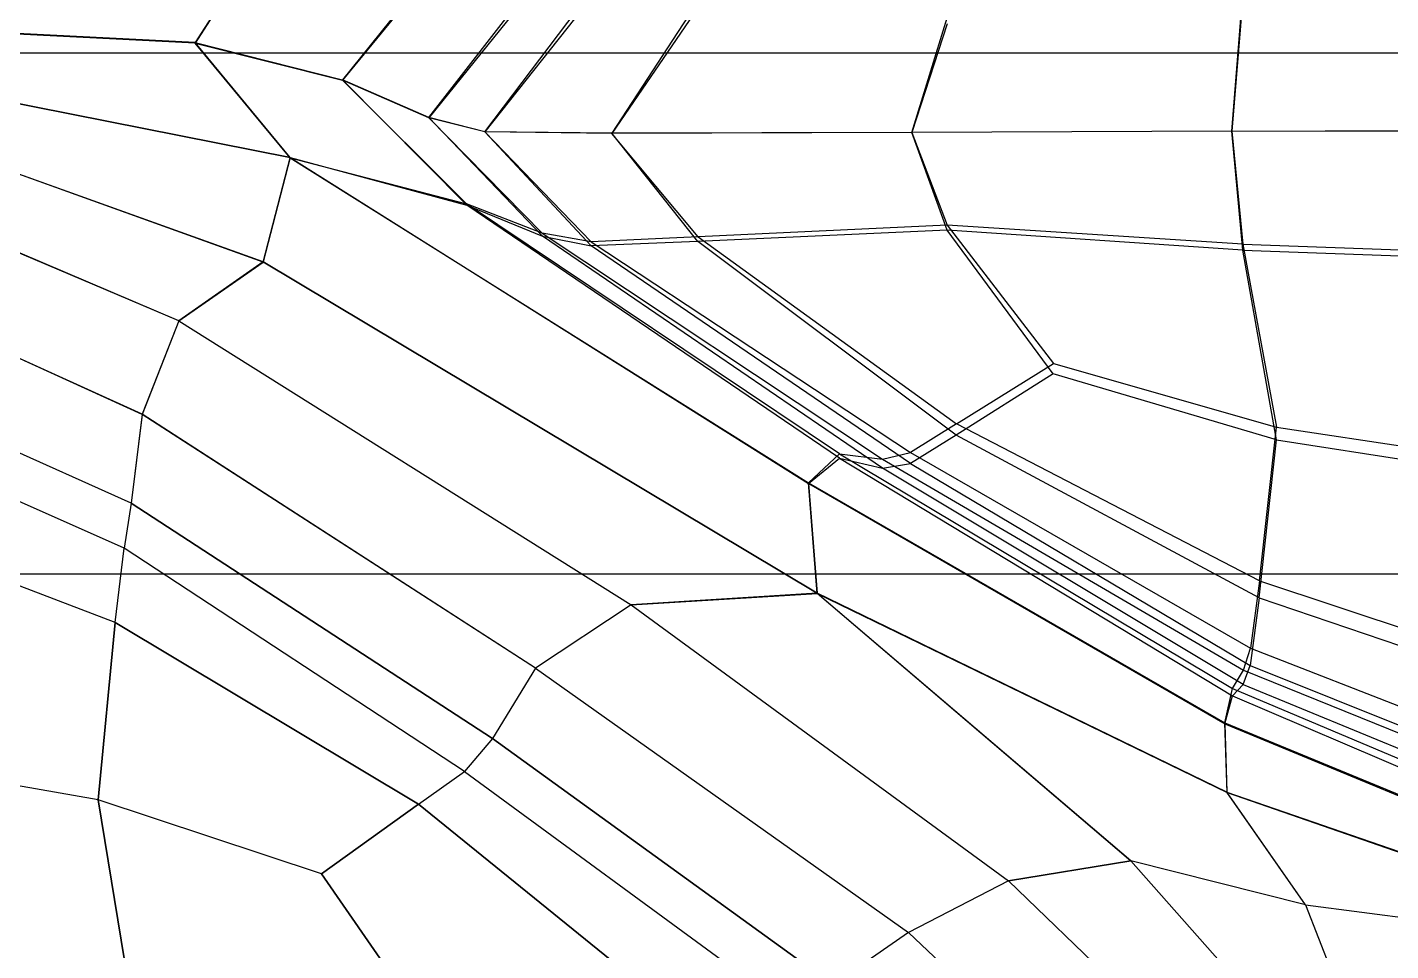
# Model space of a CAD drawing. Extents: x 11992 to 29481, y -6727 to 6811.
# Drawn here: x 12612.216 to 12616.763, y 1263.036 to 1266.114 of the extents above; entities that cross this region are included whole.
import ezdxf

# ---------------------------------------------------------------- set-up
doc = ezdxf.new("R2010")
doc.units = 0
doc.header["$MEASUREMENT"] = 0
doc.layers.get('0').update_dxf_attribs({"color": 8, "linetype": 'CONTINUOUS'})

msp = doc.modelspace()

# ---------------------------------------------------------------- linework, layer by layer
for p, q in [((12613.0926, 1266.5587, -1725.8587), (12612.7755, 1266.0626, -1726.2407)), ((12613.0931, 1266.5563, -1755.0064), (12612.7755, 1266.0609, -1754.6237)), ((12613.681, 1266.4517, -1725.7052), (12613.2671, 1265.9391, -1726.1178)), ((12613.6815, 1266.4424, -1755.1651), (12613.2671, 1265.9379, -1754.7471)), ((12613.5551, 1265.813, -1725.9923), (12613.9332, 1266.2991, -1725.6076)), ((12613.9337, 1266.2824, -1755.2686), (12613.5551, 1265.8125, -1754.873)), ((12613.7416, 1265.7655, -1725.9446), (12614.0963, 1266.2345, -1725.5787)), ((12614.0968, 1266.2133, -1755.3014), (12613.7416, 1265.7648, -1754.9206)), ((12616.2325, 1265.7674, -1725.9476), (12616.2702, 1266.2407, -1725.5706)), ((12616.2697, 1266.2171, -1755.3146), (12616.2325, 1265.7679, -1754.9187)), ((12614.453, 1266.2021, -1725.5952), (12614.1655, 1265.7607, -1725.9397)), ((12614.4525, 1266.1792, -1755.287), (12614.1655, 1265.7598, -1754.9254)), ((12615.1659, 1265.7629, -1725.9426), (12615.2841, 1266.1453, -1725.6339)), ((12615.2836, 1266.1248, -1755.2485), (12615.1659, 1265.7629, -1754.9231)), ((12612.7755, 1266.0626, -1726.2407), (12611.9796, 1266.1029, -1726.2808)), ((12612.7755, 1266.0609, -1754.6237), (12611.9796, 1266.101, -1754.5832)), ((12651.3121, 1266.0278, -1726.207), (12606.3124, 1266.0278, -1726.207)), ((12651.3121, 1266.0278, -1754.6584), (12606.3124, 1266.0278, -1754.6584)), ((12612.7755, 1266.0626, -1726.2407), (12613.2671, 1265.9391, -1726.1178)), ((12613.0931, 1265.6797, -1726.736), (12612.7755, 1266.0626, -1726.2407)), ((12612.7755, 1266.0609, -1754.6237), (12613.2671, 1265.9379, -1754.7471)), ((12613.0926, 1265.679, -1754.1274), (12612.7755, 1266.0609, -1754.6237)), ((12613.5551, 1265.813, -1725.9923), (12613.2671, 1265.9391, -1726.1178)), ((12613.6815, 1265.5209, -1726.6223), (12613.2671, 1265.9391, -1726.1178)), ((12613.681, 1265.5254, -1754.2343), (12613.2671, 1265.9379, -1754.7471)), ((12613.5551, 1265.8125, -1754.873), (12613.2671, 1265.9379, -1754.7471)), ((12613.0931, 1265.6797, -1726.736), (12611.9796, 1265.8997, -1726.512)), ((12613.0926, 1265.679, -1754.1274), (12611.9796, 1265.8993, -1754.3511)), ((12613.9337, 1265.4174, -1726.4622), (12613.5551, 1265.813, -1725.9923)), ((12613.7416, 1265.7655, -1725.9446), (12613.5551, 1265.813, -1725.9923)), ((12613.7416, 1265.7648, -1754.9206), (12613.5551, 1265.8125, -1754.873)), ((12613.5551, 1265.8125, -1754.873), (12613.9332, 1265.4279, -1754.3871)), ((12614.0968, 1265.3848, -1726.393), (12613.7416, 1265.7655, -1725.9446)), ((12614.1655, 1265.7607, -1725.9397), (12613.7416, 1265.7655, -1725.9446)), ((12613.7416, 1265.7648, -1754.9206), (12614.0963, 1265.3988, -1754.4516)), ((12614.1655, 1265.7598, -1754.9254), (12613.7416, 1265.7648, -1754.9206)), ((12615.1659, 1265.7629, -1754.9231), (12614.1655, 1265.7598, -1754.9254)), ((12615.1659, 1265.7629, -1725.9426), (12614.1655, 1265.7607, -1725.9397)), ((12614.4525, 1265.3993, -1726.359), (12614.1655, 1265.7607, -1725.9397)), ((12614.453, 1265.4155, -1754.4841), (12614.1655, 1265.7598, -1754.9254)), ((12616.2325, 1265.7679, -1754.9187), (12615.1659, 1265.7629, -1754.9231)), ((12616.2325, 1265.7674, -1725.9476), (12615.1659, 1265.7629, -1725.9426)), ((12615.1659, 1265.7629, -1754.9231), (12615.2841, 1265.4541, -1754.5407)), ((12615.2836, 1265.4377, -1726.3046), (12615.1659, 1265.7629, -1725.9426)), ((12616.2325, 1265.7679, -1754.9187), (12616.8548, 1265.7696, -1754.9172)), ((12616.2325, 1265.7674, -1725.9476), (12616.8548, 1265.7689, -1725.9494)), ((12616.2325, 1265.7679, -1754.9187), (12616.2702, 1265.391, -1754.4455)), ((12616.2697, 1265.3714, -1726.3969), (12616.2325, 1265.7674, -1725.9476)), ((12613.0029, 1265.3316, -1727.2811), (12611.9796, 1265.6988, -1726.8003)), ((12613.0025, 1265.3309, -1753.5841), (12611.9796, 1265.6988, -1754.0637)), ((12613.0025, 1265.3309, -1753.5841), (12613.0926, 1265.679, -1754.1274)), ((12613.0931, 1265.6797, -1726.736), (12613.0029, 1265.3316, -1727.2811)), ((12613.0926, 1265.679, -1754.1274), (12614.8211, 1264.5951, -1752.718)), ((12613.0926, 1265.679, -1754.1274), (12613.681, 1265.5254, -1754.2343)), ((12613.0931, 1265.6797, -1726.736), (12613.6815, 1265.5209, -1726.6223)), ((12613.0931, 1265.6797, -1726.736), (12614.8211, 1264.5932, -1728.1416)), ((12613.9332, 1265.4279, -1754.3871), (12613.681, 1265.5254, -1754.2343)), ((12614.9241, 1264.6924, -1753.1063), (12613.681, 1265.5254, -1754.2343)), ((12614.9241, 1264.6774, -1727.7317), (12613.6815, 1265.5209, -1726.6223)), ((12613.6815, 1265.5209, -1726.6223), (12613.9337, 1265.4174, -1726.4622)), ((12612.7211, 1265.1354, -1727.4825), (12611.9796, 1265.4508, -1727.0859)), ((12612.7211, 1265.1351, -1753.3832), (12611.9796, 1265.4506, -1753.7795)), ((12615.2836, 1265.4377, -1726.3046), (12614.4525, 1265.3993, -1726.359)), ((12615.2841, 1265.4541, -1754.5407), (12614.453, 1265.4155, -1754.4841)), ((12615.6375, 1264.9592, -1726.9256), (12615.2836, 1265.4377, -1726.3046)), ((12616.2697, 1265.3714, -1726.3969), (12615.2836, 1265.4377, -1726.3046)), ((12616.2702, 1265.391, -1754.4455), (12615.2841, 1265.4541, -1754.5407)), ((12615.2841, 1265.4541, -1754.5407), (12615.6379, 1264.9933, -1753.8914)), ((12614.0963, 1265.3988, -1754.4516), (12613.9332, 1265.4279, -1754.3871)), ((12613.9332, 1265.4279, -1754.3871), (12615.0681, 1264.674, -1753.3433)), ((12615.0681, 1264.6445, -1727.4719), (12613.9337, 1265.4174, -1726.4622)), ((12613.9337, 1265.4174, -1726.4622), (12614.0968, 1265.3848, -1726.393)), ((12614.453, 1265.4155, -1754.4841), (12614.0963, 1265.3988, -1754.4516)), ((12614.0963, 1265.3988, -1754.4516), (12615.1616, 1264.6967, -1753.4622)), ((12614.4525, 1265.3993, -1726.359), (12614.0968, 1265.3848, -1726.393)), ((12615.3142, 1264.7537, -1727.2066), (12614.4525, 1265.3993, -1726.359)), ((12614.453, 1265.4155, -1754.4841), (12615.3146, 1264.7923, -1753.5995)), ((12616.2702, 1265.391, -1754.4455), (12616.8548, 1265.3697, -1754.4138)), ((12616.2702, 1265.391, -1754.4455), (12616.3823, 1264.7804, -1753.5813)), ((12615.1611, 1264.6595, -1727.3428), (12614.0968, 1265.3848, -1726.393)), ((12616.3818, 1264.7389, -1727.2237), (12616.2697, 1265.3714, -1726.3969)), ((12616.2697, 1265.3714, -1726.3969), (12616.8548, 1265.3495, -1726.4276)), ((12613.0029, 1265.3316, -1727.2811), (12612.7211, 1265.1354, -1727.4825)), ((12612.7211, 1265.1351, -1753.3832), (12613.0025, 1265.3309, -1753.5841)), ((12614.8502, 1264.2265, -1752.1453), (12613.0025, 1265.3309, -1753.5841)), ((12614.8502, 1264.2277, -1728.721), (12613.0029, 1265.3316, -1727.2811)), ((12612.7211, 1265.1354, -1727.4825), (12612.599, 1264.8238, -1727.652)), ((12612.7211, 1265.1351, -1753.3832), (12612.599, 1264.8235, -1753.2139)), ((12612.7211, 1265.1354, -1727.4825), (12614.2303, 1264.1891, -1728.6716)), ((12612.7211, 1265.1351, -1753.3832), (12614.2303, 1264.1889, -1752.1943)), ((12612.599, 1264.8238, -1727.652), (12611.9796, 1265.1056, -1727.309)), ((12612.599, 1264.8235, -1753.2139), (12611.9796, 1265.1056, -1753.5568)), ((12615.3146, 1264.7923, -1753.5995), (12615.6379, 1264.9933, -1753.8914)), ((12615.6379, 1264.9933, -1753.8914), (12616.3823, 1264.7804, -1753.5813)), ((12615.6375, 1264.9592, -1726.9256), (12615.3142, 1264.7537, -1727.2066)), ((12616.3818, 1264.7389, -1727.2237), (12615.6375, 1264.9592, -1726.9256)), ((12612.599, 1264.8238, -1727.652), (12612.5628, 1264.5272, -1727.7929)), ((12612.599, 1264.8235, -1753.2139), (12612.5628, 1264.5272, -1753.073)), ((12613.9108, 1263.9781, -1728.6808), (12612.599, 1264.8238, -1727.652)), ((12613.9113, 1263.9781, -1752.1851), (12612.599, 1264.8235, -1753.2139)), ((12612.5628, 1264.5272, -1753.073), (12611.9796, 1264.7887, -1753.3833)), ((12612.5628, 1264.5272, -1727.7929), (12611.9796, 1264.7887, -1727.4826)), ((12615.3142, 1264.7537, -1727.2066), (12615.1611, 1264.6595, -1727.3428)), ((12615.3146, 1264.7923, -1753.5995), (12615.1616, 1264.6967, -1753.4622)), ((12616.3241, 1264.212, -1727.9368), (12615.3142, 1264.7537, -1727.2066)), ((12616.3255, 1264.2682, -1752.839), (12615.3146, 1264.7923, -1753.5995)), ((12616.3255, 1264.2682, -1752.839), (12616.3823, 1264.7804, -1753.5813)), ((12616.3823, 1264.7804, -1753.5813), (12616.8548, 1264.7096, -1753.4779)), ((12616.3241, 1264.212, -1727.9368), (12616.3818, 1264.7389, -1727.2237)), ((12616.3818, 1264.7389, -1727.2237), (12616.8548, 1264.6655, -1727.3231)), ((12614.8211, 1264.5951, -1752.718), (12614.9241, 1264.6924, -1753.1063)), ((12614.8211, 1264.5932, -1728.1416), (12614.9241, 1264.6774, -1727.7317)), ((12614.9241, 1264.6924, -1753.1063), (12616.2354, 1263.9097, -1752.0295)), ((12614.9241, 1264.6924, -1753.1063), (12615.0681, 1264.674, -1753.3433)), ((12614.9241, 1264.6774, -1727.7317), (12616.2349, 1263.8851, -1728.7905)), ((12614.9241, 1264.6774, -1727.7317), (12615.0681, 1264.6445, -1727.4719)), ((12615.0681, 1264.674, -1753.3433), (12615.1616, 1264.6967, -1753.4622)), ((12615.0681, 1264.674, -1753.3433), (12616.2716, 1263.9705, -1752.3512)), ((12615.0681, 1264.6445, -1727.4719), (12615.1611, 1264.6595, -1727.3428)), ((12615.1611, 1264.6595, -1727.3428), (12616.2941, 1263.9862, -1728.2431)), ((12615.1616, 1264.6967, -1753.4622), (12616.295, 1264.0439, -1752.525)), ((12612.5394, 1264.3777, -1727.9084), (12611.9796, 1264.6259, -1727.6193)), ((12612.5394, 1264.3777, -1752.9574), (12611.9796, 1264.6256, -1753.2466)), ((12616.2707, 1263.9235, -1728.4316), (12615.0681, 1264.6445, -1727.4719)), ((12614.8502, 1264.2265, -1752.1453), (12614.8211, 1264.5951, -1752.718)), ((12614.8211, 1264.5951, -1752.718), (12616.2097, 1263.7959, -1751.6367)), ((12614.8211, 1264.5932, -1728.1416), (12616.2097, 1263.7919, -1729.2195)), ((12614.8211, 1264.5932, -1728.1416), (12614.8502, 1264.2277, -1728.721)), ((12612.5628, 1264.5272, -1753.073), (12612.5394, 1264.3777, -1752.9574)), ((12612.5628, 1264.5272, -1727.7929), (12612.5394, 1264.3777, -1727.9084)), ((12613.7673, 1263.743, -1752.1421), (12612.5628, 1264.5272, -1753.073)), ((12612.5628, 1264.5272, -1727.7929), (12613.7673, 1263.743, -1728.7237)), ((12612.5094, 1264.1297, -1728.2045), (12612.5394, 1264.3777, -1727.9084)), ((12612.5094, 1264.1297, -1752.6614), (12612.5394, 1264.3777, -1752.9574)), ((12613.6738, 1263.6333, -1728.7759), (12612.5394, 1264.3777, -1727.9084)), ((12613.6738, 1263.6333, -1752.09), (12612.5394, 1264.3777, -1752.9574)), ((12612.5094, 1264.1297, -1728.2045), (12611.9796, 1264.3317, -1727.9716)), ((12612.5094, 1264.1297, -1752.6614), (12611.9796, 1264.3317, -1752.8943)), ((12651.3121, 1264.2907, -1728.1842), (12606.3119, 1264.2907, -1728.1842)), ((12651.3121, 1264.2907, -1752.6812), (12606.3119, 1264.2907, -1752.6812)), ((12616.3255, 1264.2682, -1752.839), (12616.295, 1264.0439, -1752.525)), ((12616.3255, 1264.2682, -1752.839), (12616.8548, 1264.0935, -1752.5856)), ((12614.8502, 1264.2277, -1728.721), (12614.2303, 1264.1891, -1728.6716)), ((12614.2303, 1264.1889, -1752.1943), (12614.8502, 1264.2265, -1752.1453)), ((12614.8502, 1264.2277, -1728.721), (12615.8959, 1263.3351, -1729.8833)), ((12616.2168, 1263.5647, -1729.618), (12614.8502, 1264.2277, -1728.721)), ((12615.8959, 1263.3348, -1750.9826), (12614.8502, 1264.2265, -1752.1453)), ((12614.8502, 1264.2265, -1752.1453), (12616.2173, 1263.563, -1751.2492)), ((12616.3241, 1264.212, -1727.9368), (12616.2941, 1263.9862, -1728.2431)), ((12616.3241, 1264.212, -1727.9368), (12616.8548, 1264.0315, -1728.1801)), ((12614.2303, 1264.1891, -1728.6716), (12613.9108, 1263.9781, -1728.6808)), ((12614.2303, 1264.1889, -1752.1943), (12613.9113, 1263.9781, -1752.1851)), ((12614.2303, 1264.1891, -1728.6716), (12615.4882, 1263.2686, -1729.8384)), ((12614.2303, 1264.1889, -1752.1943), (12615.4882, 1263.2683, -1751.0275)), ((12612.5094, 1264.1297, -1752.6614), (12612.4522, 1263.5389, -1751.979)), ((12612.4522, 1263.5389, -1728.8869), (12612.5094, 1264.1297, -1728.2045)), ((12613.5208, 1263.5244, -1728.903), (12612.5094, 1264.1297, -1728.2045)), ((12612.5094, 1264.1297, -1752.6614), (12613.5208, 1263.5244, -1751.9628)), ((12616.2716, 1263.9705, -1752.3512), (12616.295, 1264.0439, -1752.525)), ((12616.295, 1264.0439, -1752.525), (12616.8548, 1263.8265, -1752.2126)), ((12613.9113, 1263.9781, -1752.1851), (12613.7673, 1263.743, -1752.1421)), ((12613.9108, 1263.9781, -1728.6808), (12613.7673, 1263.743, -1728.7237)), ((12613.9108, 1263.9781, -1728.6808), (12615.1549, 1263.0962, -1729.772)), ((12613.9113, 1263.9781, -1752.1851), (12615.1549, 1263.0962, -1751.0938)), ((12616.2707, 1263.9235, -1728.4316), (12616.2941, 1263.9862, -1728.2431)), ((12616.2941, 1263.9862, -1728.2431), (12616.8548, 1263.7621, -1728.5433)), ((12616.2354, 1263.9097, -1752.0295), (12616.2716, 1263.9705, -1752.3512)), ((12616.2716, 1263.9705, -1752.3512), (12616.8548, 1263.7359, -1752.0205)), ((12616.2097, 1263.7959, -1751.6367), (12616.2354, 1263.9097, -1752.0295)), ((12616.2349, 1263.8851, -1728.7905), (12616.2707, 1263.9235, -1728.4316)), ((12616.2354, 1263.9097, -1752.0295), (12616.8548, 1263.6486, -1751.6706)), ((12616.2707, 1263.9235, -1728.4316), (12616.8548, 1263.6829, -1728.7514)), ((12616.2097, 1263.7919, -1729.2195), (12616.2349, 1263.8851, -1728.7905)), ((12616.2349, 1263.8851, -1728.7905), (12616.8548, 1263.6209, -1729.1435)), ((12616.2173, 1263.563, -1751.2492), (12616.2097, 1263.7959, -1751.6367)), ((12616.2097, 1263.7959, -1751.6367), (12616.8548, 1263.5294, -1751.2762)), ((12616.2097, 1263.7919, -1729.2195), (12616.2168, 1263.5647, -1729.618)), ((12616.2097, 1263.7919, -1729.2195), (12616.8548, 1263.5249, -1729.5788)), ((12613.7673, 1263.743, -1752.1421), (12613.6738, 1263.6333, -1752.09)), ((12613.7673, 1263.743, -1728.7237), (12613.6738, 1263.6333, -1728.7759)), ((12614.9031, 1262.9228, -1751.149), (12613.7673, 1263.743, -1752.1421)), ((12613.7673, 1263.743, -1728.7237), (12614.9031, 1262.9228, -1729.7169)), ((12612.4522, 1263.5389, -1728.8869), (12611.9796, 1263.6214, -1728.7922)), ((12612.4522, 1263.5389, -1751.979), (12611.9796, 1263.6212, -1752.0736)), ((12613.5208, 1263.5244, -1751.9628), (12613.6738, 1263.6333, -1752.09)), ((12613.5208, 1263.5244, -1728.903), (12613.6738, 1263.6333, -1728.7759)), ((12613.6738, 1263.6333, -1728.7759), (12614.7396, 1262.853, -1729.7055)), ((12613.6738, 1263.6333, -1752.09), (12614.7396, 1262.853, -1751.1602)), ((12613.197, 1263.2917, -1751.6951), (12612.4522, 1263.5389, -1751.979)), ((12612.4522, 1263.5389, -1751.979), (12612.5647, 1262.8578, -1751.1692)), ((12612.5647, 1262.8578, -1729.6967), (12612.4522, 1263.5389, -1728.8869)), ((12613.197, 1263.2917, -1729.1708), (12612.4522, 1263.5389, -1728.8869)), ((12613.5208, 1263.5244, -1751.9628), (12613.197, 1263.2917, -1751.6951)), ((12613.197, 1263.2917, -1729.1708), (12613.5208, 1263.5244, -1728.903)), ((12613.5208, 1263.5244, -1751.9628), (12614.3829, 1262.8261, -1751.1358)), ((12614.3829, 1262.8261, -1729.73), (12613.5208, 1263.5244, -1728.903)), ((12616.4786, 1263.1887, -1730.1185), (12616.2168, 1263.5647, -1729.618)), ((12616.2168, 1263.5647, -1729.618), (12616.8548, 1263.3437, -1729.917)), ((12616.2173, 1263.563, -1751.2492), (12616.8548, 1263.3417, -1750.9505)), ((12616.4786, 1263.1882, -1750.7476), (12616.2173, 1263.563, -1751.2492)), ((12615.8959, 1263.3351, -1729.8833), (12615.4882, 1263.2686, -1729.8384)), ((12615.4882, 1263.2683, -1751.0275), (12615.8959, 1263.3348, -1750.9826)), ((12615.8959, 1263.3351, -1729.8833), (12616.2449, 1262.941, -1730.4378)), ((12616.4786, 1263.1887, -1730.1185), (12615.8959, 1263.3351, -1729.8833)), ((12615.8959, 1263.3348, -1750.9826), (12616.2449, 1262.941, -1750.428)), ((12616.4786, 1263.1882, -1750.7476), (12615.8959, 1263.3348, -1750.9826)), ((12613.197, 1263.2917, -1751.6951), (12613.5513, 1262.7812, -1751.084)), ((12613.5513, 1262.7812, -1729.7818), (12613.197, 1263.2917, -1729.1708)), ((12615.4882, 1263.2686, -1729.8384), (12615.1549, 1263.0962, -1729.772)), ((12615.4882, 1263.2683, -1751.0275), (12615.1549, 1263.0962, -1751.0938)), ((12615.4882, 1263.2686, -1729.8384), (12615.9073, 1262.8654, -1730.3941)), ((12615.4882, 1263.2683, -1751.0275), (12615.9073, 1262.8654, -1750.4718)), ((12616.4786, 1263.1887, -1730.1185), (12616.8548, 1263.1398, -1730.197)), ((12616.4786, 1263.1887, -1730.1185), (12616.5659, 1262.9667, -1730.4526)), ((12616.4786, 1263.1882, -1750.7476), (12616.5659, 1262.9667, -1750.4133)), ((12616.4786, 1263.1882, -1750.7476), (12616.8548, 1263.1393, -1750.6693)), ((12615.1549, 1263.0962, -1729.772), (12614.9031, 1262.9228, -1729.7169)), ((12615.1549, 1263.0962, -1751.0938), (12614.9031, 1262.9228, -1751.149)), ((12615.1549, 1263.0962, -1729.772), (12615.5693, 1262.7064, -1730.3022)), ((12615.1549, 1263.0962, -1751.0938), (12615.5693, 1262.7064, -1750.5637))]:
    msp.add_line(p, q)

doc.saveas('drawing.dxf')
